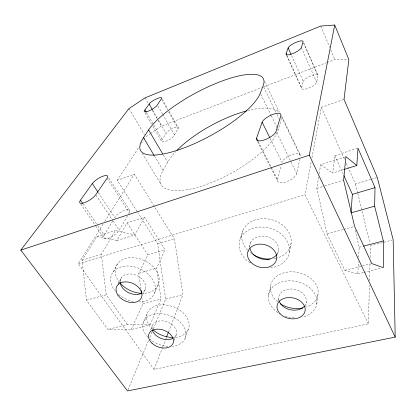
<?xml version="1.0" encoding="UTF-8"?>
<svg xmlns="http://www.w3.org/2000/svg" width="416" height="416" viewBox="0 0 416 416"><rect width="100%" height="100%" fill="white"/><g stroke="black" fill="none" stroke-linecap="round" stroke-linejoin="round"><path stroke-width="0.31" stroke-dasharray="2.08 1.56" d="M103.064 224.188L78.333 263.765L154.055 369.418L368.373 323.835L369.439 285.106M369.564 280.587L370.079 261.867M370.204 257.348L370.521 245.731L391.94 240.146M318.698 176.873L316.846 188.37L327.096 233.99L344.838 270.306L357.807 273.931L358.426 261.872M358.654 257.431L359.18 247.276L354.864 229.148M316.774 303.987L317.944 294.715M343.803 169.556L332.654 173.046L334.88 155.657L357.386 148.382M305.718 306.488L306.353 302.146M319.212 173.68L320.658 164.736L345.914 156.64M368.373 323.835L305.001 194.756L311.204 161.6M311.922 157.773L321.344 107.406L344.016 99.315M289.37 252.143L291.096 243.402M278.028 300.934L278.767 297.263M271.424 167.523L277.545 179.598A10.566 4.514 -26.4 0 0 285.818 181.995A10.566 4.514 -26.4 0 0 296.717 173.467L299.79 159.359M286.92 55.458L301.6 87.802A8.247 2.657 -25.3 0 0 308.324 88.239A8.247 2.657 -25.3 0 0 316.607 82.186L317.975 75.92L303.592 43.072M268.497 295.448L270.494 286.406M277.55 254.743L278.522 250.323M277.545 179.598L281.252 165.443M301.6 87.802L303.259 81.484L291.32 54.99M249.174 247.572L250.583 242.611M154.44 156L163.051 170.472A66.388 23.488 -28.5 0 0 205.592 184.756A66.388 23.488 -28.5 0 0 278.174 129.912L280.53 121.976A64.953 22.474 -28.3 0 0 281.143 117.406M240.412 238.644L243.027 230.178M185.11 338.348L188.287 329.332M174.179 340.33L176.186 334.911M154.055 369.418L162.443 347.703M162.677 347.1L165.703 339.258M165.937 338.655L166.405 337.449M168.501 332.02L182.946 294.622L174.33 238.68L134.326 174.158L117.198 180.274L137.405 211.999M128.003 389.766L148.834 339.669M149.828 337.282L152.058 331.916M153.296 328.936L165.698 299.12L157.612 243.724L137.753 212.545M150.363 330.476L152.355 325.738M150.077 324.86L161.013 299.104L156.567 268.19L165.064 249.74L144.461 217.24L127.046 222.872L116.922 240.542L96.866 236.475L82.072 260.27L86.486 300.227L107.874 329.415L131.29 329.462L150.077 324.86L127.358 324.553L107.874 329.415M143.406 322.291L147.259 313.513M154.664 292.729L158.48 284.097M131.29 329.462L142.964 303.826L142.272 298.724M142.948 294.315L145.35 289.125M140.977 289.167L138.819 273.234L147.862 254.826L165.064 249.74M118.409 283.473L120.479 279.51M118.097 284.086L121.638 277.3M116.922 240.542L134.898 234.92L144.461 217.24M113.121 272.002L117.66 263.661M163.051 170.472L167.622 162.276A64.953 22.474 -28.3 0 1 175.713 151.658M97.958 225.93L104.146 235.066A9.5 3.489 -33.1 0 0 108.389 238.165A9.5 3.489 -33.1 0 0 119.184 230.251L127.426 216.07M128.69 213.892L129.324 212.8L107.068 178.235M174.481 135.023L178.407 127.993A7.202 2.132 -29.4 0 0 173.982 127.811A7.202 2.132 -29.4 0 0 166.722 132.413L162.204 139.599A7.4 2.231 -29.5 0 0 166.005 141.216A7.4 2.231 -29.5 0 0 174.481 135.023L162.734 114.405M127.358 324.553L106.189 294.804L101.353 254.363L115.388 230.537L134.898 234.92M104.146 235.066L112.762 220.886M104.78 221.437L134.326 174.158M117.198 180.274L138.954 147.196M141.456 143.4L143.593 140.145M143.952 139.604L145.735 136.89L149.911 134.025M150.431 133.666L161.392 126.136L261.44 87.703M263.864 86.772L326.321 62.78M326.929 62.546L334.807 59.519L347.578 59.55M96.866 236.475L115.388 230.537M82.072 260.27L101.353 254.363M316.846 188.37L324.142 186.139M324.75 185.952L343.6 180.18M78.333 263.765L305.001 194.756M157.612 243.724L174.33 238.68M346.31 163.415L355.508 184.049L370.64 179.483M371.244 179.301L376.693 177.658M138.819 273.234L156.567 268.19M86.486 300.227L106.189 294.804M327.096 233.99L343.356 229.512M343.98 229.341L353.361 226.762M142.964 303.826L161.013 299.104M359.18 247.276L362.274 246.464M165.698 299.12L182.946 294.622M344.838 270.306L370.542 263.895M357.807 273.931L363.407 272.553M364.031 272.402L381.451 268.133M320.658 164.736L332.654 173.046M83.034 203.908L97.594 225.394M80.798 204.126L95.29 225.451M95.649 225.987L103.984 238.248M96.06 195.328L112.783 220.584M113.136 221.12L119.184 230.251M98.374 192.748L114.748 217.61A9.095 3.245 -32.3 0 1 124.998 210.226A9.095 3.245 -32.3 0 1 129.324 212.8M127.046 222.872L147.862 254.826M108.753 177.866L129.797 210.621M142.246 153.332L161.143 184.642M128.939 108.576L144.414 134.67M163.363 155.022L167.622 162.276M145.116 113.032L151.559 124.082M152.844 126.292L161.538 141.211M146.557 112.684L153.4 124.457M153.728 125.018L162.204 139.599M152.62 110.089L158.038 119.496M158.356 120.052L166.005 133.333M145.106 97.859L148.299 103.402M152.448 110.614L156.92 118.373M158.2 120.593L161.392 126.136M157.971 106.044L162.417 113.844M161.684 99.616L167.372 109.704M168.636 111.946L178.121 128.757M162.214 98.987L167.872 109.028M169.13 111.264L178.251 127.447M258.3 141.648L271.133 166.946M257.598 141.69L277.503 180.898M270.223 138.523L282.058 162.37A10.13 4.129 -26.1 0 1 292.432 154.456A10.13 4.129 -26.1 0 1 300.456 156.291L280.878 115.471M276.666 132.475L290.784 161.34M291.065 161.918L296.717 173.467M260.842 94.333L271.071 115.331M271.352 115.913L277.321 128.164M277.602 128.747L278.174 129.912M263.671 87.017L276.598 113.818M276.879 114.4L278.845 118.477M264.571 81.468L279.344 112.268M281.746 116.163L300.42 155.126M286.645 55.536L301.636 88.54M334.88 155.657L343.096 173.836M321.344 107.406L344.734 159.874M301.356 47.596L316.607 82.186M303.805 43.035L317.892 75.223M320.741 26.036L329.784 47.559M330.793 49.951L334.807 59.519M355.508 184.049L357.651 192.858M357.807 193.487L369.907 243.209M119.631 282.5A22.984 16.593 24.4 0 1 126.173 258.341A22.984 16.593 24.4 0 1 157.472 272.73A22.984 16.593 24.4 0 1 143.198 293.337M115.612 291.46A23.374 16.682 24.3 0 1 121.363 266.77A23.374 16.682 24.3 0 1 153.504 281.102A23.374 16.682 24.3 0 1 139.188 301.974M133.526 301.512A23.374 16.682 24.3 0 1 118.659 294.481M152.469 329.269A21.991 15.345 20.9 0 1 155.865 305.859A21.991 15.345 20.9 0 1 187.112 317.886A21.991 15.345 20.9 0 1 173.779 337.475M147.836 337.21A22.35 15.408 20.8 0 1 152.303 314.558A22.35 15.408 20.8 0 1 183.456 326.139A22.35 15.408 20.8 0 1 172.396 346.341M167.95 346.434A22.35 15.408 20.8 0 1 149.692 338.998M277.602 301.792A24.097 18.096 11.7 0 1 278.845 274.888A24.097 18.096 11.7 0 1 313.893 281.512A24.097 18.096 11.7 0 1 305.958 307.154M277.852 312.541A24.528 18.221 11.9 0 1 276.276 284.263A24.528 18.221 11.9 0 1 313.149 291.299A24.528 18.221 11.9 0 1 302.099 317.169M294.237 317.84A24.528 18.221 11.9 0 1 284.43 315.879M249.964 262.792A25.542 20.046 14.8 0 1 248.071 230.365A25.542 20.046 14.8 0 1 287.212 241.223A25.542 20.046 14.8 0 1 268.419 267.914M249.782 246.704A14.596 11.45 14.8 0 1 267.311 236.751A14.596 11.45 14.8 0 1 277.056 254.238M247.645 250.188A25.08 19.874 14.7 0 1 252.247 221.073A25.08 19.874 14.7 0 1 288.028 230.968A25.08 19.874 14.7 0 1 276.562 258.185M275.98 258.331A25.08 19.874 14.7 0 1 273.577 258.804M251.841 253.734A25.08 19.874 14.7 0 1 248.061 250.614M247.593 110.64A64.953 22.474 -28.3 0 1 278.912 112.128M303.259 81.484A8.086 2.548 -25.3 0 1 311.35 75.65A8.086 2.548 -25.3 0 1 317.975 75.92M278.876 300.004A14.014 10.41 11.9 0 1 294.133 289.281A14.014 10.41 11.9 0 1 305.438 304.72M152.09 329.228A12.771 8.804 20.8 0 1 167.892 322.187A12.771 8.804 20.8 0 1 173.498 338.031M120.172 282.032A13.354 9.532 24.3 0 1 137.119 275.642A13.354 9.532 24.3 0 1 142.704 292.604"/><path stroke-width="0.62" d="M356.814 165.49L357.994 148.184L375.019 187.658L374.639 206.175L383.328 240.963L383.318 267.675L371.795 263.578L354.614 226.413L343.6 180.18L345.914 156.64L356.814 165.49L344.422 169.364M350.995 212.898L352.373 194.355L343.892 175.594M395.2 337.111L309.301 155.184L334.719 25.043L320.741 26.036L145.106 97.859L128.939 108.576L20.8 250.11L127.504 390.957L395.2 337.111L393.167 239.824L377.296 177.476L344.016 99.315L348.858 59.55L334.719 25.043M256.552 138.2L262.137 122.242A10.457 3.609 -26.6 0 1 272.974 114.358A10.457 3.609 -26.6 0 1 280.878 115.471L276.099 131.321A10.92 3.957 -26.8 0 1 264.675 139.823A10.92 3.957 -26.8 0 1 256.552 138.2L258.008 141.076M286.12 53.695L288.137 47.923A8.294 2.194 -25.8 0 1 296.514 42.13A8.294 2.194 -25.8 0 1 303.077 41.896L301.356 47.596A8.46 2.293 -25.9 0 1 292.77 53.607A8.46 2.293 -25.9 0 1 286.12 53.695L286.65 54.87M166.634 336.846L168.267 332.623M143.504 137.634L148.611 129.927A66.706 19.438 -28.4 0 1 219.752 81.89A66.706 19.438 -28.4 0 1 263.11 85.852L260.276 93.168A68.219 20.337 -28.5 0 1 184.642 147.696A68.219 20.337 -28.5 0 1 143.504 137.634L154.107 155.444M80.486 200.148L92.321 183.565A9.355 2.813 -31.7 0 1 102.996 176.181A9.355 2.813 -31.7 0 1 107.068 178.235L95.706 194.792A9.786 3.032 -32.3 0 1 84.432 202.706A9.786 3.032 -32.3 0 1 80.486 200.148L82.67 203.372M144.924 109.881L149.89 103.121A7.368 1.83 -29.2 0 1 157.357 98.493A7.368 1.83 -29.2 0 1 161.694 98.353L157.336 104.931A7.571 1.914 -29.4 0 1 148.548 111.072A7.571 1.914 -29.4 0 1 144.924 109.881L146.229 112.122M20.8 250.11L309.301 155.184M352.373 194.355L375.019 187.658M351.619 212.722L374.639 206.175M363.511 246.142L383.328 240.963M92.321 183.565L98.015 192.208M148.611 129.927L162.708 153.91M149.115 104L152.303 109.533M262.137 122.242L269.646 137.363M288.137 47.923L291.054 54.402M141.149 290.441L141.58 293.628M141.986 293.337A22.984 16.593 24.4 0 1 120.021 282.974M302.931 307.975A24.097 18.096 11.7 0 1 280.202 303.706M276.697 254.738A14.596 11.45 14.8 0 1 261.794 258.97A14.596 11.45 14.8 0 1 250.021 248.529M269.854 259.111A25.08 19.874 14.7 0 1 252.876 254.415M173.124 337.485A21.991 15.345 20.9 0 1 152.942 329.716M176.998 150.327A64.953 22.474 -28.3 0 1 246.428 110.942M304.465 306.103A14.014 10.41 11.9 0 1 290.659 309.811A14.014 10.41 11.9 0 1 279.183 301.101M172.942 338.354A12.771 8.804 20.8 0 1 152.417 330.455M142.152 292.973A13.354 9.532 24.3 0 1 128.705 292.75A13.354 9.532 24.3 0 1 120.214 282.558M117.9 295.1A13.567 9.573 24.2 0 0 140.379 299.369A13.567 9.573 24.2 0 0 128.757 282.152A13.567 9.573 24.2 0 0 117.9 295.1M152.074 343.299A12.964 8.835 20.8 0 0 173.066 343.34A12.964 8.835 20.8 0 0 157.877 329.139A12.964 8.835 20.8 0 0 152.074 343.299M279.968 313.654A14.243 10.473 12 0 0 304.158 313.425A14.243 10.473 12 0 0 289.13 297.544A14.243 10.473 12 0 0 279.968 313.654M250.801 262.174A14.846 11.539 14.9 0 0 275.839 261.414A14.846 11.539 14.9 0 0 259.756 244.13A14.846 11.539 14.9 0 0 250.801 262.174"/></g></svg>
